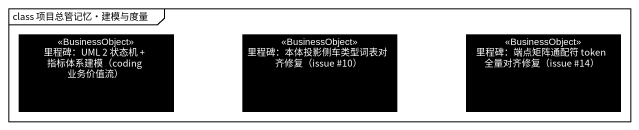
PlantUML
@startuml
mainframe class 项目总管记忆·建模与度量
hide circle
hide empty members
class "里程碑：UML 2 状态机 + 指标体系建模（coding 业务价值流）" as 里程碑_UML_2_状态机_指标体系建模_coding <<BusinessObject>> #000000
class "里程碑：本体投影侧车类型词表对齐修复（issue #10）" as 里程碑_本体投影侧车类型词表对齐修复_issue_10 <<BusinessObject>> #000000
class "里程碑：端点矩阵通配符 token 全量对齐修复（issue #14）" as 里程碑_端点矩阵通配符_token_全量对齐修复 <<BusinessObject>> #000000
@enduml
